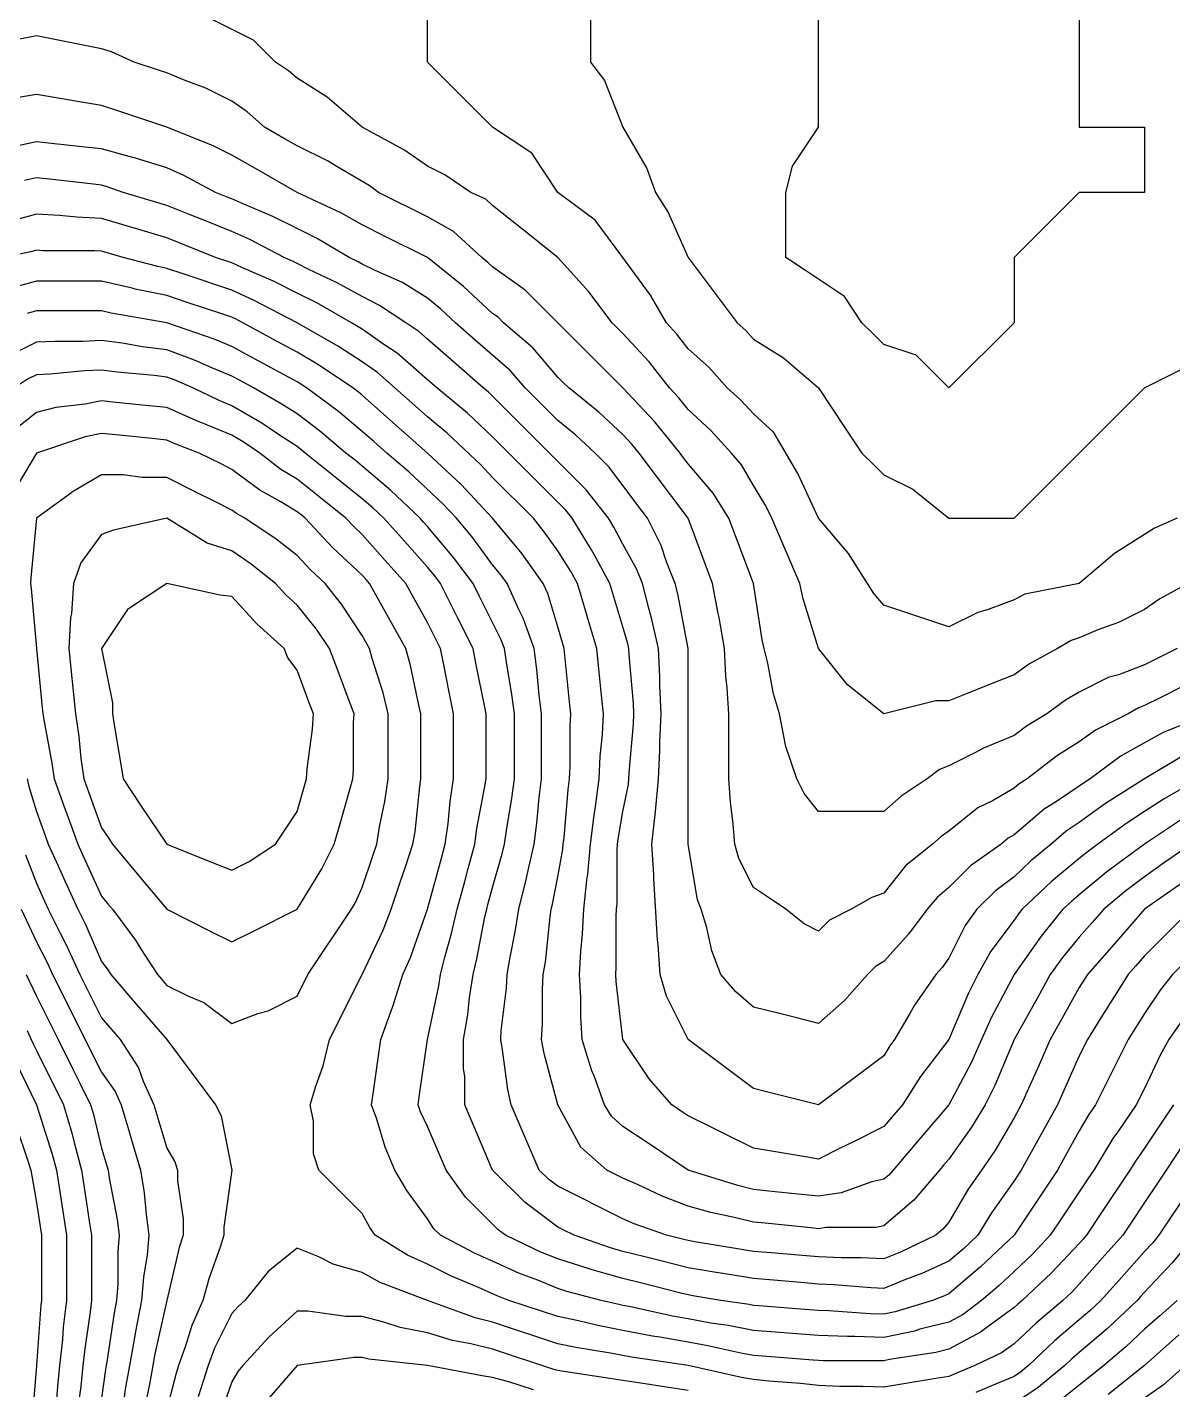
# Model space of a CAD drawing. Header units: inches. Extents: x 794995 to 811195, y 2485918 to 2508058.
# Drawn here: x 798081 to 798608, y 2491547 to 2492174 of the extents above; entities that cross this region are included whole.
import ezdxf

# ---------------------------------------------------------------- set-up
doc = ezdxf.new("R2010")
doc.units = ezdxf.units.IN
doc.header["$MEASUREMENT"] = 0
doc.layers.add('contour', color=7, linetype='Continuous')

msp = doc.modelspace()

# ---------------------------------------------------------------- linework, layer by layer
at = {"layer": 'contour'}
for points in [[(798610.16, 2491948.36), (798599.77, 2491943.75), (798595.16, 2491940.86), (798581.31, 2491932.21), (798565.16, 2491918.36), (798540.16, 2491913.36), (798535.16, 2491910.86), (798523.16, 2491906.36), (798518.49, 2491905.03), (798505.16, 2491898.36), (798475.16, 2491908.36), (798470.54, 2491913.75), (798467.66, 2491918.36), (798459.01, 2491932.21), (798445.16, 2491948.36), (798435.69, 2491968.89), (798424.63, 2491987.84), (798415.16, 2491996.36), (798409.44, 2492002.65), (798403.16, 2492008.36), (798394.63, 2492017.84), (798385.16, 2492026.36), (798379.94, 2492033.14), (798375.16, 2492038.36), (798367.79, 2492050.99), (798355.16, 2492068.36), (798342.3, 2492085.5), (798325.16, 2492098.36), (798313.16, 2492116.36), (798295.16, 2492128.36), (798265.16, 2492158.36), (798265.16, 2492188.36)], [(798340.16, 2492188.36), (798340.16, 2492158.36), (798346.59, 2492149.79), (798355.16, 2492128.36), (798366.07, 2492109.27), (798370.16, 2492098.36), (798375.93, 2492089.13), (798385.16, 2492068.36), (798407.66, 2492038.36), (798411.63, 2492034.83), (798415.16, 2492030.86), (798429.01, 2492022.21), (798445.16, 2492008.36), (798457.16, 2491990.36), (798465.16, 2491978.36), (798470.16, 2491973.36), (798475.16, 2491968.36), (798488.49, 2491961.7), (798505.16, 2491948.36), (798535.16, 2491948.36), (798565.16, 2491978.36), (798595.16, 2492008.36), (798615.16, 2492018.36)], [(798565.16, 2492188.36), (798565.16, 2492158.36), (798565.16, 2492128.36), (798595.16, 2492128.36), (798595.16, 2492098.36), (798565.16, 2492098.36), (798535.16, 2492068.36), (798535.16, 2492038.36), (798505.16, 2492008.36), (798490.16, 2492023.36), (798475.16, 2492028.36), (798470.16, 2492033.36), (798465.16, 2492038.36), (798457.16, 2492050.36), (798445.16, 2492058.36), (798439.16, 2492062.36), (798430.16, 2492068.36), (798430.16, 2492098.36), (798433.16, 2492110.36), (798445.16, 2492128.36), (798445.16, 2492188.36)], [(798615.16, 2491918.36), (798602.22, 2491911.3), (798595.16, 2491906.36), (798583.16, 2491900.36), (798573.73, 2491896.93), (798565.16, 2491893.36), (798561.41, 2491892.11), (798555.16, 2491888.36), (798542.22, 2491881.3), (798535.16, 2491876.36), (798522.3, 2491871.22), (798515.16, 2491868.36), (798505.16, 2491864.36), (798499.16, 2491864.36), (798475.16, 2491858.36), (798458.49, 2491871.7), (798445.16, 2491888.36), (798438.1, 2491911.3), (798436.59, 2491918.36), (798423.73, 2491948.36), (798420.87, 2491954.08), (798415.16, 2491963.36), (798409.7, 2491972.91), (798405.16, 2491978.36), (798395.59, 2491988.8), (798385.16, 2491998.36), (798380.71, 2492003.92), (798376.59, 2492008.36), (798367.16, 2492020.36), (798355.16, 2492033.36), (798352.66, 2492035.86), (798350.16, 2492038.36), (798339.44, 2492052.65), (798325.16, 2492068.36), (798308.49, 2492081.7), (798295.16, 2492092.36), (798292, 2492095.2), (798285.16, 2492098.36), (798273.16, 2492106.36), (798265.16, 2492110.36), (798254.57, 2492117.77), (798235.16, 2492128.36), (798219.01, 2492142.21), (798205.16, 2492150.86), (798201.16, 2492154.36), (798195.16, 2492158.36), (798185.16, 2492168.36), (798165.16, 2492178.36)], [(798610.16, 2491888.36), (798600.16, 2491883.36), (798595.16, 2491880.86), (798583.16, 2491876.36), (798578.49, 2491875.03), (798565.16, 2491868.36), (798558.84, 2491864.68), (798550.16, 2491858.36), (798540.87, 2491852.65), (798535.16, 2491848.36), (798521.04, 2491842.48), (798517.16, 2491840.36), (798505.16, 2491834.36), (798500.87, 2491832.65), (798495.16, 2491828.36), (798483.16, 2491820.36), (798475.16, 2491813.36), (798445.16, 2491813.36), (798438.49, 2491821.69), (798435.16, 2491828.36), (798430.16, 2491843.36), (798427.16, 2491858.36), (798424.39, 2491867.59), (798421.83, 2491881.69), (798420.16, 2491888.36), (798419.16, 2491892.36), (798415.16, 2491918.36), (798403.91, 2491948.36), (798396.7, 2491959.9), (798385.16, 2491973.36), (798383.02, 2491976.22), (798381.41, 2491978.36), (798369.64, 2491992.84), (798355.16, 2492008.36), (798310.16, 2492053.36), (798295.16, 2492064.07), (798292.94, 2492066.14), (798290.16, 2492068.36), (798277.16, 2492080.36), (798265.16, 2492087.11), (798242.66, 2492098.36), (798238.32, 2492101.52), (798223.16, 2492110.36), (798219.44, 2492112.65), (798205.16, 2492119.79), (798199.7, 2492122.91), (798190.16, 2492128.36), (798182.22, 2492135.42), (798175.16, 2492140.36), (798163.16, 2492146.36), (798153.73, 2492149.79), (798145.16, 2492153.36), (798141.41, 2492154.61), (798130.16, 2492158.36), (798119.77, 2492162.98), (798115.16, 2492164.36), (798095.16, 2492168.36), (798085.16, 2492170.36), (798075.16, 2492168.36)], [(798612.66, 2491870.86), (798602.66, 2491865.86), (798595.16, 2491862.11), (798592.43, 2491861.09), (798587.66, 2491858.36), (798572.66, 2491850.86), (798565.16, 2491845.5), (798554.72, 2491838.8), (798541.16, 2491828.36), (798537.47, 2491826.05), (798535.16, 2491824.07), (798525.16, 2491818.36), (798518.49, 2491815.03), (798505.16, 2491804.36), (798501.63, 2491801.89), (798497.66, 2491798.36), (798485.16, 2491788.36), (798475.16, 2491775.86), (798469.7, 2491773.82), (798460.16, 2491768.36), (798450.16, 2491763.36), (798445.16, 2491758.36), (798438.49, 2491761.69), (798430.16, 2491768.36), (798421.16, 2491774.36), (798415.16, 2491778.36), (798408.49, 2491791.69), (798406.59, 2491798.36), (798405.93, 2491807.59), (798404.57, 2491817.77), (798403.91, 2491828.36), (798403.91, 2491858.36), (798403.16, 2491870.36), (798402.53, 2491875.73), (798401.83, 2491888.36), (798399.44, 2491902.65), (798399.01, 2491904.51), (798396.41, 2491918.36), (798385.16, 2491948.36), (798362.66, 2491978.36), (798359.3, 2491982.5), (798355.16, 2491986.93), (798344.05, 2491997.25), (798330.16, 2492008.36), (798327.66, 2492010.86), (798325.16, 2492013.36), (798313.62, 2492026.82), (798300.16, 2492038.36), (798297.66, 2492040.86), (798295.16, 2492042.65), (798281.83, 2492055.03), (798265.16, 2492068.36), (798245.16, 2492078.36), (798235.16, 2492083.36), (798225.56, 2492088.76), (798205.16, 2492098.36), (798186.07, 2492109.27), (798175.16, 2492115.5), (798166.59, 2492119.79), (798145.16, 2492128.36), (798122.66, 2492135.86), (798115.16, 2492138.36), (798103.16, 2492140.36), (798098.02, 2492141.22), (798085.16, 2492143.36), (798072.3, 2492141.22)], [(798625.16, 2491858.36), (798603.73, 2491849.79), (798595.16, 2491845.03), (798584.44, 2491839.07), (798570.16, 2491828.36), (798567.09, 2491826.43), (798565.16, 2491825.03), (798555.16, 2491818.36), (798549.01, 2491814.51), (798535.16, 2491802.65), (798532.43, 2491801.09), (798529.16, 2491798.36), (798515.16, 2491788.36), (798505.16, 2491778.36), (798499.7, 2491773.82), (798495.16, 2491768.36), (798486.59, 2491756.93), (798475.16, 2491744.36), (798471.41, 2491742.11), (798467.66, 2491738.36), (798457.16, 2491726.36), (798445.16, 2491715.86), (798435.16, 2491718.36), (798427.16, 2491720.36), (798415.16, 2491723.36), (798407.16, 2491730.36), (798400.16, 2491738.36), (798396.07, 2491749.27), (798393.73, 2491759.79), (798391.16, 2491768.36), (798389.44, 2491772.65), (798385.16, 2491798.36), (798385.16, 2491888.36), (798380.36, 2491913.56), (798379.16, 2491918.36), (798375.16, 2491928.36), (798372.66, 2491935.86), (798366.41, 2491948.36), (798361.59, 2491954.79), (798348.73, 2491971.93), (798342.3, 2491978.36), (798333.43, 2491986.64), (798325.16, 2491993.36), (798310.16, 2492008.36), (798303.16, 2492016.36), (798287.16, 2492030.36), (798278.02, 2492038.36), (798271.37, 2492044.57), (798265.16, 2492049.61), (798253.62, 2492056.82), (798241.16, 2492062.36), (798235.16, 2492065.36), (798233.22, 2492066.43), (798229.16, 2492068.36), (798214.05, 2492077.25), (798205.16, 2492081.7), (798194.05, 2492087.25), (798180.61, 2492092.91), (798175.16, 2492095.36), (798173.02, 2492096.22), (798167.66, 2492098.36), (798152.98, 2492106.19), (798145.16, 2492109.61), (798130.87, 2492114.08), (798129.01, 2492114.51), (798115.16, 2492118.36), (798106.16, 2492119.36), (798085.16, 2492121.69), (798076.59, 2492119.79)], [(798613.91, 2491839.61), (798595.16, 2491828.36), (798576.77, 2491816.75), (798565.16, 2491808.36), (798559.16, 2491804.36), (798552.3, 2491798.36), (798542.9, 2491790.62), (798535.16, 2491783.36), (798526.59, 2491776.93), (798518.02, 2491768.36), (798512.66, 2491760.86), (798505.16, 2491745.86), (798502, 2491741.52), (798499.16, 2491738.36), (798489.28, 2491724.24), (798487.16, 2491720.36), (798480.16, 2491708.36), (798478.02, 2491705.5), (798475.16, 2491700.86), (798462.3, 2491691.22), (798445.16, 2491678.36), (798421.16, 2491684.36), (798415.16, 2491685.86), (798402.3, 2491695.5), (798385.16, 2491708.36), (798375.16, 2491728.36), (798372.3, 2491738.36), (798371.31, 2491752.21), (798371.04, 2491754.24), (798369.28, 2491782.48), (798369.28, 2491784.24), (798368.49, 2491798.36), (798370.16, 2491813.36), (798371.52, 2491828.36), (798372.12, 2491841.4), (798372.12, 2491845.32), (798372.66, 2491858.36), (798372.12, 2491871.4), (798372.12, 2491875.32), (798371.52, 2491888.36), (798368.49, 2491901.7), (798367.16, 2491906.36), (798364.16, 2491918.36), (798361.59, 2491924.79), (798355.16, 2491936.36), (798351.02, 2491944.22), (798348.49, 2491948.36), (798338.28, 2491961.49), (798295.16, 2492004.61), (798293.22, 2492006.43), (798290.87, 2492008.36), (798277.16, 2492020.36), (798265.16, 2492030.86), (798261.16, 2492034.36), (798255.16, 2492038.36), (798243.16, 2492046.36), (798235.16, 2492050.36), (798223.55, 2492056.75), (798210.61, 2492062.91), (798205.16, 2492065.63), (798203.34, 2492066.54), (798199.16, 2492068.36), (798183.43, 2492076.64), (798175.16, 2492080.36), (798162.3, 2492085.5), (798155.16, 2492088.36), (798145.16, 2492092.36), (798140.54, 2492093.75), (798125.16, 2492098.36), (798117.77, 2492100.97), (798115.16, 2492101.69), (798111.41, 2492102.11), (798091.16, 2492104.36), (798085.16, 2492105.03), (798079.7, 2492103.82)], [(798620.16, 2491828.36), (798604.25, 2491819.27), (798595.16, 2491813.36), (798586.07, 2491807.45), (798573.73, 2491798.36), (798568.8, 2491794.72), (798565.16, 2491791.69), (798552.43, 2491781.09), (798538.91, 2491768.36), (798537.23, 2491766.29), (798535.16, 2491763.36), (798524.44, 2491749.07), (798518.49, 2491738.36), (798514.05, 2491729.47), (798505.16, 2491708.36), (798492.12, 2491691.4), (798483.73, 2491678.36), (798479.77, 2491673.75), (798475.16, 2491668.36), (798461.83, 2491661.7), (798455.16, 2491658.36), (798445.16, 2491653.36), (798439.16, 2491654.36), (798415.16, 2491658.36), (798401.83, 2491665.03), (798395.16, 2491668.36), (798385.16, 2491673.36), (798382.16, 2491675.36), (798377.66, 2491678.36), (798367.16, 2491690.36), (798355.16, 2491708.36), (798352, 2491735.2), (798351.83, 2491738.36), (798352, 2491741.52), (798352, 2491765.2), (798352.16, 2491768.36), (798352.43, 2491771.09), (798352.43, 2491795.63), (798352.66, 2491798.36), (798352.94, 2491800.58), (798355.16, 2491813.36), (798357.66, 2491825.86), (798357.89, 2491828.36), (798358.02, 2491831.22), (798359.96, 2491853.56), (798360.16, 2491858.36), (798359.96, 2491863.16), (798358.02, 2491885.5), (798357.89, 2491888.36), (798357.38, 2491890.58), (798355.16, 2491898.36), (798350.54, 2491913.75), (798349.16, 2491918.36), (798341.83, 2491931.7), (798340.68, 2491933.88), (798331.83, 2491948.36), (798328.91, 2491952.11), (798295.16, 2491985.86), (798283.55, 2491996.75), (798269.44, 2492008.36), (798265.16, 2492012.11), (798251.16, 2492024.36), (798245.16, 2492028.36), (798235.16, 2492035.36), (798233.34, 2492036.54), (798230.16, 2492038.36), (798214.25, 2492047.45), (798205.16, 2492052), (798194.25, 2492057.45), (798179.77, 2492063.75), (798175.16, 2492065.86), (798173.28, 2492066.49), (798167.66, 2492068.36), (798151.59, 2492074.79), (798145.16, 2492077.36), (798132.3, 2492081.22), (798115.16, 2492086.36), (798103.73, 2492086.93), (798095.75, 2492087.77), (798085.16, 2492088.36), (798071.31, 2492084.51)], [(798613.16, 2491810.36), (798595.16, 2491798.36), (798577.89, 2491785.63), (798565.16, 2491775.03), (798561.52, 2491772), (798557.66, 2491768.36), (798547.57, 2491755.95), (798535.16, 2491738.36), (798524.81, 2491718.71), (798520.16, 2491708.36), (798515.5, 2491698.02), (798505.16, 2491678.36), (798491.31, 2491662.21), (798479.44, 2491648.36), (798477.47, 2491646.05), (798475.16, 2491644.07), (798469.7, 2491642.91), (798455.59, 2491637.93), (798445.16, 2491636.36), (798434.25, 2491637.45), (798425.16, 2491638.36), (798415.16, 2491639.36), (798407.96, 2491641.16), (798385.16, 2491648.36), (798367.16, 2491660.36), (798355.16, 2491668.36), (798349.94, 2491673.14), (798346.59, 2491678.36), (798341.83, 2491691.7), (798340.87, 2491694.08), (798336.41, 2491708.36), (798335.75, 2491718.95), (798335.75, 2491727.77), (798335.16, 2491738.36), (798335.75, 2491748.95), (798336.59, 2491756.93), (798337.16, 2491768.36), (798338.49, 2491781.7), (798339.01, 2491784.51), (798340.16, 2491798.36), (798341.83, 2491811.7), (798342.53, 2491815.73), (798344.25, 2491828.36), (798344.72, 2491838.8), (798345.69, 2491848.89), (798346.16, 2491858.36), (798345.16, 2491868.36), (798344.25, 2491877.45), (798343.16, 2491888.36), (798339.01, 2491902.21), (798338.02, 2491905.5), (798334.16, 2491918.36), (798330.97, 2491924.17), (798325.16, 2491933.36), (798318.95, 2491942.15), (798313.91, 2491948.36), (798295.16, 2491967.11), (798289.7, 2491972.91), (798274.25, 2491987.45), (798265.16, 2491995.03), (798258.1, 2492001.3), (798242.22, 2492015.42), (798235.16, 2492020.36), (798224.25, 2492027.45), (798205.16, 2492038.36), (798185.44, 2492048.65), (798175.16, 2492053.36), (798152.66, 2492060.86), (798145.16, 2492063.36), (798141.02, 2492064.22), (798125.16, 2492068.36), (798115.16, 2492071.36), (798112, 2492071.52), (798088.32, 2492071.52), (798085.16, 2492071.69), (798082.55, 2492070.97), (798070.16, 2492068.36)], [(798616.59, 2491798.36), (798603.98, 2491789.54), (798595.16, 2491783.36), (798586.59, 2491776.93), (798576.41, 2491768.36), (798571.16, 2491762.36), (798565.16, 2491755.5), (798557.42, 2491746.1), (798551.83, 2491738.36), (798545.87, 2491727.65), (798535.16, 2491708.36), (798526.27, 2491687.25), (798521.83, 2491678.36), (798515.5, 2491668.02), (798505.16, 2491653.36), (798502.85, 2491650.67), (798500.87, 2491648.36), (798489.01, 2491634.51), (798475.16, 2491622.65), (798471.63, 2491621.89), (798448.69, 2491621.89), (798445.16, 2491621.36), (798441.83, 2491621.69), (798420.61, 2491623.82), (798415.16, 2491624.36), (798407.16, 2491626.36), (798395.59, 2491628.8), (798385.16, 2491631.7), (798373.16, 2491636.36), (798361.83, 2491641.69), (798355.16, 2491644.61), (798352.66, 2491645.86), (798347.66, 2491648.36), (798335.75, 2491658.95), (798325.16, 2491678.36), (798318.84, 2491702.05), (798317.66, 2491708.36), (798318.1, 2491715.42), (798318.1, 2491731.3), (798318.49, 2491738.36), (798319.44, 2491744.08), (798321.63, 2491764.83), (798322.16, 2491768.36), (798322.76, 2491770.76), (798325.16, 2491783.36), (798327.47, 2491796.05), (798327.66, 2491798.36), (798328.02, 2491801.22), (798329.96, 2491823.56), (798330.61, 2491828.36), (798330.87, 2491834.08), (798330.87, 2491852.65), (798331.16, 2491858.36), (798330.61, 2491863.82), (798328.16, 2491888.36), (798325.16, 2491898.36), (798320.54, 2491913.75), (798318.49, 2491918.36), (798308.71, 2491931.91), (798295.16, 2491948.36), (798280.61, 2491963.82), (798265.16, 2491978.36), (798249.28, 2491992.48), (798235.16, 2492005.03), (798233.34, 2492006.54), (798230.87, 2492008.36), (798215.44, 2492018.65), (798205.16, 2492024.73), (798196.34, 2492029.54), (798180.16, 2492038.36), (798176.87, 2492040.08), (798175.16, 2492040.86), (798171.41, 2492042.11), (798154.53, 2492047.74), (798145.16, 2492050.86), (798130.68, 2492053.88), (798129.28, 2492054.24), (798115.16, 2492057.45), (798085.16, 2492057.45), (798070.16, 2492053.36)], [(798612.81, 2491780.71), (798595.16, 2491768.36), (798581.16, 2491752.36), (798568.91, 2491738.36), (798565.16, 2491732.36), (798556.59, 2491716.93), (798551.83, 2491708.36), (798546.7, 2491696.82), (798538.49, 2491678.36), (798535.16, 2491672.36), (798526.27, 2491657.25), (798520.16, 2491648.36), (798514.05, 2491639.47), (798505.16, 2491624.36), (798502.43, 2491621.09), (798499.16, 2491618.36), (798482.9, 2491610.62), (798475.16, 2491607.45), (798464.72, 2491607.93), (798455.59, 2491607.93), (798445.16, 2491608.36), (798435.93, 2491609.13), (798423.34, 2491610.18), (798415.16, 2491610.86), (798408.73, 2491611.93), (798388.16, 2491615.36), (798385.16, 2491615.86), (798383.16, 2491616.36), (798375.16, 2491618.36), (798360.38, 2491623.58), (798355.16, 2491625.86), (798325.16, 2491640.86), (798320.87, 2491644.07), (798316.59, 2491648.36), (798303.73, 2491678.36), (798302.22, 2491685.42), (798299.77, 2491703.75), (798298.91, 2491708.36), (798299.16, 2491712.36), (798301.48, 2491732.05), (798301.83, 2491738.36), (798303.16, 2491746.36), (798305.59, 2491757.93), (798307.16, 2491768.36), (798310.76, 2491782.76), (798311.04, 2491784.24), (798314.25, 2491798.36), (798315.56, 2491807.96), (798316.59, 2491819.79), (798317.66, 2491828.36), (798317.66, 2491858.36), (798316.59, 2491866.93), (798315.56, 2491878.76), (798314.25, 2491888.36), (798309.16, 2491902.36), (798307.16, 2491906.36), (798301.83, 2491918.36), (798299.03, 2491922.23), (798295.16, 2491926.93), (798286.07, 2491939.27), (798278.49, 2491948.36), (798272.02, 2491955.22), (798256.59, 2491969.79), (798246.41, 2491978.36), (798240.45, 2491983.65), (798235.16, 2491988.36), (798224.25, 2491997.45), (798209.44, 2492008.36), (798206.87, 2492010.08), (798205.16, 2492011.09), (798199.16, 2492014.36), (798187.51, 2492020.71), (798175.16, 2492027.45), (798167.42, 2492030.62), (798145.16, 2492038.36), (798119.6, 2492042.81), (798115.16, 2492043.82), (798085.16, 2492043.82), (798080.87, 2492042.65)], [(798616.59, 2491768.36), (798605.87, 2491757.65), (798595.16, 2491746.93), (798591.16, 2491742.36), (798587.66, 2491738.36), (798575.16, 2491718.36), (798568.91, 2491708.36), (798565.16, 2491700.86), (798555.16, 2491678.36), (798538.49, 2491648.36), (798535.16, 2491643.36), (798524.81, 2491628.71), (798518.49, 2491618.36), (798511.65, 2491611.88), (798505.16, 2491606.36), (798492.75, 2491600.78), (798484.39, 2491597.59), (798475.16, 2491593.82), (798469.44, 2491594.08), (798452.36, 2491595.56), (798445.16, 2491595.86), (798436.98, 2491596.54), (798424.39, 2491597.59), (798415.16, 2491598.36), (798403.16, 2491600.36), (798398.02, 2491601.22), (798385.16, 2491603.36), (798373.16, 2491606.36), (798365.16, 2491608.36), (798355.16, 2491610.86), (798349.35, 2491612.56), (798332.66, 2491618.36), (798327.66, 2491620.86), (798325.16, 2491622.11), (798310.16, 2491633.36), (798295.16, 2491648.36), (798286.16, 2491669.36), (798282.3, 2491678.36), (798282.3, 2491691.22), (798281.83, 2491695.03), (798281.83, 2491708.36), (798283.73, 2491719.79), (798284.57, 2491727.77), (798286.16, 2491738.36), (798287.96, 2491745.56), (798291.63, 2491764.83), (798292.43, 2491768.36), (798293.02, 2491770.5), (798295.16, 2491778.36), (798299.6, 2491793.92), (798300.61, 2491798.36), (798301.48, 2491804.68), (798304.05, 2491819.47), (798305.16, 2491828.36), (798305.16, 2491858.36), (798304.05, 2491867.25), (798301.48, 2491882.05), (798300.61, 2491888.36), (798299.16, 2491892.36), (798295.16, 2491900.36), (798289.16, 2491912.36), (798286.16, 2491918.36), (798277.16, 2491930.36), (798265.16, 2491944.61), (798263.39, 2491946.6), (798261.83, 2491948.36), (798248.13, 2491961.33), (798235.16, 2491972.36), (798231.83, 2491975.03), (798227.66, 2491978.36), (798215.44, 2491988.65), (798205.16, 2491996.36), (798197.89, 2492001.09), (798185.16, 2492008.36), (798178.69, 2492011.89), (798175.16, 2492013.82), (798165.93, 2492017.59), (798157.89, 2492021.09), (798145.16, 2492025.86), (798134.05, 2492027.25), (798124.63, 2492028.89), (798115.16, 2492030.18), (798106.59, 2492029.79), (798093.73, 2492029.79), (798085.16, 2492029.36), (798071.16, 2492022.36)], [(798616.59, 2491746.93), (798608.02, 2491738.36), (798602.36, 2491731.16), (798595.16, 2491720.36), (798587.66, 2491708.36), (798572.66, 2491678.36), (798569.6, 2491673.92), (798565.16, 2491666.36), (798558.73, 2491654.79), (798555.16, 2491648.36), (798547.16, 2491636.36), (798535.16, 2491618.36), (798519.75, 2491603.77), (798505.16, 2491591.36), (798503.09, 2491590.43), (798497.66, 2491588.36), (798480.45, 2491583.07), (798475.16, 2491581.93), (798468.95, 2491582.15), (798449.96, 2491583.56), (798445.16, 2491583.75), (798440.87, 2491584.07), (798417.66, 2491585.86), (798415.16, 2491586.05), (798413.22, 2491586.43), (798400.16, 2491588.36), (798387.3, 2491590.5), (798385.16, 2491590.86), (798381.83, 2491591.69), (798363.16, 2491596.36), (798355.16, 2491598.36), (798341.04, 2491602.48), (798339.64, 2491602.84), (798325.16, 2491607.45), (798317.42, 2491610.62), (798301.16, 2491618.36), (798297.66, 2491620.86), (798295.16, 2491623.36), (798282.66, 2491635.86), (798273.73, 2491648.36), (798271.16, 2491654.36), (798265.16, 2491668.36), (798262, 2491675.2), (798260.87, 2491678.36), (798261.41, 2491682.11), (798265.16, 2491708.36), (798270.38, 2491733.14), (798271.16, 2491738.36), (798273.16, 2491746.36), (798276.27, 2491757.25), (798278.8, 2491768.36), (798282.3, 2491781.22), (798283.91, 2491787.11), (798286.98, 2491798.36), (798287.96, 2491805.56), (798291.63, 2491824.83), (798292.16, 2491828.36), (798292.16, 2491858.36), (798291.41, 2491862.11), (798287.66, 2491880.86), (798286.16, 2491888.36), (798279.16, 2491902.36), (798277.16, 2491906.36), (798271.16, 2491918.36), (798268.59, 2491921.79), (798265.16, 2491925.86), (798254.57, 2491937.77), (798245.16, 2491948.36), (798240.02, 2491953.23), (798235.16, 2491957.36), (798223.49, 2491966.69), (798208.91, 2491978.36), (798206.87, 2491980.08), (798205.16, 2491981.36), (798196.59, 2491986.93), (798188.87, 2491992.08), (798175.16, 2492000.18), (798169.35, 2492002.56), (798157.16, 2492008.36), (798148.8, 2492012), (798145.16, 2492013.36), (798139.44, 2492014.08), (798122.36, 2492015.56), (798115.16, 2492016.54), (798107.33, 2492016.19), (798091.48, 2492014.68), (798085.16, 2492014.36), (798081.16, 2492012.36), (798075.16, 2492008.36)], [(798614.05, 2491719.47), (798606.41, 2491708.36), (798602.36, 2491701.16), (798595.16, 2491685.86), (798591.41, 2491678.36), (798583.16, 2491666.36), (798580.68, 2491662.84), (798571.83, 2491648.36), (798569.16, 2491644.36), (798565.16, 2491638.36), (798557.16, 2491626.36), (798551.83, 2491618.36), (798543.73, 2491609.79), (798535.16, 2491601.7), (798528.3, 2491595.22), (798520.16, 2491588.36), (798511.65, 2491581.88), (798505.16, 2491578.36), (798491.83, 2491575.03), (798489.28, 2491574.24), (798475.16, 2491571.22), (798461.83, 2491571.7), (798458.49, 2491571.7), (798445.16, 2491572.21), (798415.16, 2491574.51), (798403.55, 2491576.75), (798395.59, 2491577.93), (798385.16, 2491579.79), (798377.89, 2491581.09), (798358.02, 2491585.5), (798355.16, 2491586.05), (798353.22, 2491586.43), (798345.16, 2491588.36), (798329.3, 2491592.5), (798325.16, 2491593.82), (798315.93, 2491597.59), (798307.57, 2491600.78), (798295.16, 2491606.36), (798286.88, 2491610.08), (798271.16, 2491618.36), (798268.16, 2491621.36), (798265.16, 2491625.86), (798255.69, 2491638.89), (798250.16, 2491648.36), (798245.75, 2491658.95), (798241.83, 2491671.69), (798239.44, 2491678.36), (798240.16, 2491683.36), (798242.66, 2491700.86), (798243.73, 2491708.36), (798248.49, 2491721.7), (798249.44, 2491724.08), (798253.91, 2491738.36), (798257.33, 2491746.19), (798265.16, 2491768.36), (798271.59, 2491791.93), (798273.34, 2491798.36), (798274.63, 2491807.84), (798275.59, 2491817.93), (798277.16, 2491828.36), (798277.16, 2491858.36), (798275.16, 2491868.36), (798272.66, 2491880.86), (798271.16, 2491888.36), (798265.16, 2491900.36), (798258.73, 2491911.93), (798255.16, 2491918.36), (798245.75, 2491928.95), (798235.16, 2491940.86), (798231.29, 2491944.49), (798227.66, 2491948.36), (798215.16, 2491958.36), (798205.16, 2491966.36), (798197.66, 2491970.86), (798188.02, 2491978.36), (798180.3, 2491983.5), (798175.16, 2491986.54), (798161.31, 2491992.21), (798159.64, 2491992.84), (798145.16, 2491999.36), (798136.98, 2492000.18), (798121.83, 2492001.69), (798115.16, 2492002.36), (798107.66, 2492000.86), (798094.16, 2491999.36), (798085.16, 2491997.11), (798074.81, 2491988.71)], [(798608.49, 2491678.36), (798603.16, 2491670.36), (798595.16, 2491658.36), (798591.02, 2491652.5), (798588.49, 2491648.36), (798575.16, 2491628.36), (798568.49, 2491618.36), (798566.92, 2491616.6), (798565.16, 2491614.61), (798552.43, 2491601.09), (798538.91, 2491588.36), (798536.87, 2491586.65), (798535.16, 2491585.03), (798523.16, 2491576.36), (798519.75, 2491573.77), (798505.16, 2491565.86), (798499.16, 2491564.36), (798477.89, 2491561.09), (798475.16, 2491560.5), (798472.94, 2491560.58), (798447.38, 2491560.58), (798445.16, 2491560.67), (798442.66, 2491560.86), (798419.44, 2491562.65), (798415.16, 2491562.98), (798409.44, 2491564.08), (798394.25, 2491567.45), (798385.16, 2491569.07), (798372.12, 2491571.4), (798368.71, 2491571.91), (798355.16, 2491574.51), (798343.55, 2491576.75), (798334.63, 2491578.89), (798325.16, 2491580.86), (798302.66, 2491588.36), (798297.23, 2491590.43), (798295.16, 2491591.36), (798289.7, 2491593.82), (798276.27, 2491599.47), (798265.16, 2491605.03), (798255.93, 2491609.13), (798241.16, 2491618.36), (798238.69, 2491621.89), (798235.16, 2491628.36), (798225.16, 2491638.36), (798215.16, 2491648.36), (798212.66, 2491655.86), (798212.66, 2491670.86), (798211.16, 2491678.36), (798213.73, 2491686.93), (798217.16, 2491696.36), (798220.16, 2491708.36), (798235.16, 2491738.36), (798244.76, 2491758.76), (798248.49, 2491768.36), (798252.66, 2491780.86), (798255.16, 2491788.36), (798258.49, 2491798.36), (798259.44, 2491804.08), (798261.63, 2491824.83), (798262.16, 2491828.36), (798262.16, 2491858.36), (798261.16, 2491862.36), (798257.33, 2491880.54), (798255.16, 2491888.36), (798238.49, 2491918.36), (798236.92, 2491920.13), (798235.16, 2491922.11), (798221.61, 2491934.81), (798208.91, 2491948.36), (798206.83, 2491950.03), (798205.16, 2491951.36), (798197.66, 2491955.86), (798188.02, 2491961.22), (798175.16, 2491970.86), (798170.16, 2491973.36), (798160.16, 2491978.36), (798149.3, 2491982.5), (798145.16, 2491984.36), (798138.49, 2491985.03), (798123.34, 2491986.54), (798115.16, 2491987.36), (798107.66, 2491985.86), (798085.16, 2491978.36), (798074.05, 2491959.47)], [(798080.87, 2491828.36), (798081.73, 2491824.93), (798085.16, 2491813.36), (798089.16, 2491802.36), (798090.61, 2491798.36), (798095.16, 2491788.36), (798098.28, 2491781.49), (798104.25, 2491768.36), (798107.89, 2491761.09), (798115.16, 2491744.36), (798117.77, 2491740.97), (798119.44, 2491738.36), (798131.31, 2491724.51), (798145.16, 2491708.36), (798167.66, 2491678.36), (798170.16, 2491673.36), (798175.16, 2491648.36), (798171.41, 2491622.11), (798171.41, 2491618.36), (798169.7, 2491612.91), (798164.72, 2491598.8), (798161.83, 2491588.36), (798156.7, 2491576.82), (798153.73, 2491566.93), (798150.61, 2491558.36), (798149.3, 2491554.22), (798145.16, 2491538.36)], [(798080.16, 2491793.36), (798085.16, 2491780.36), (798088.91, 2491772.11), (798090.61, 2491768.36), (798096.07, 2491757.45), (798098.87, 2491752.08), (798105.16, 2491738.36), (798115.16, 2491718.36), (798119.77, 2491712.98), (798123.73, 2491708.36), (798132.12, 2491695.32), (798134.25, 2491689.27), (798139.16, 2491678.36), (798140.54, 2491673.75), (798145.16, 2491658.36), (798148.91, 2491652.11), (798150.16, 2491648.36), (798150.16, 2491643.36), (798152.66, 2491625.86), (798152.66, 2491618.36), (798150.87, 2491612.65), (798145.16, 2491588.36), (798139.7, 2491563.82), (798138.73, 2491558.36), (798137.33, 2491550.54), (798134.87, 2491538.65)], [(798078.24, 2491768.36), (798085.16, 2491753.36), (798090.3, 2491743.5), (798092.66, 2491738.36), (798115.16, 2491693.36), (798121.37, 2491684.57), (798124.16, 2491678.36), (798128.02, 2491665.5), (798129.01, 2491662.21), (798133.16, 2491648.36), (798134.72, 2491637.93), (798135.69, 2491627.84), (798136.98, 2491618.36), (798136.16, 2491609.36), (798134.44, 2491599.07), (798133.62, 2491588.36), (798130.87, 2491574.08), (798130.61, 2491572.91), (798128.02, 2491558.36), (798126.07, 2491547.45), (798124.76, 2491537.96)], [(798080.54, 2491738.36), (798082, 2491735.2), (798085.16, 2491728.36), (798095.16, 2491708.36), (798101.83, 2491695.03), (798105.16, 2491688.36), (798110.16, 2491678.36), (798111.29, 2491674.49), (798115.16, 2491658.36), (798118.16, 2491648.36), (798118.69, 2491644.83), (798122.36, 2491625.56), (798123.34, 2491618.36), (798122.66, 2491610.86), (798122.66, 2491595.86), (798122.08, 2491588.36), (798120.97, 2491582.56), (798117.77, 2491560.97), (798117.3, 2491558.36), (798116.98, 2491556.54), (798115.16, 2491543.36)], [(798080.87, 2491712.65), (798082.85, 2491708.36), (798083.54, 2491706.74), (798085.16, 2491703.36), (798097.66, 2491678.36), (798101.61, 2491664.81), (798102.53, 2491660.99), (798105.93, 2491648.36), (798107.16, 2491640.36), (798109.7, 2491623.82), (798110.54, 2491618.36), (798110.54, 2491588.36), (798109.94, 2491583.14), (798107.42, 2491566.1), (798106.59, 2491558.36), (798105.56, 2491548.76), (798104.25, 2491539.27)], [(798075.43, 2491698.63), (798085.16, 2491678.36), (798092.43, 2491655.63), (798094.39, 2491648.36), (798096.07, 2491637.45), (798097.16, 2491630.36), (798099.01, 2491618.36), (798099.01, 2491588.36), (798097.57, 2491575.95), (798097.16, 2491570.36), (798095.87, 2491558.36), (798094.84, 2491548.68), (798094.05, 2491537.25)], [(798075.78, 2491668.99), (798081.41, 2491652.11), (798082.66, 2491648.36), (798085.16, 2491633.36), (798087.47, 2491618.36), (798087.47, 2491588.36), (798087.23, 2491586.29), (798085.16, 2491558.36), (798082.85, 2491528.36), (798082.76, 2491525.96), (798081.02, 2491502.5), (798080.87, 2491498.36)], [(798613.16, 2491660.36), (798605.16, 2491648.36), (798601.16, 2491642.36), (798595.16, 2491633.36), (798589.16, 2491624.36), (798585.16, 2491618.36), (798575.75, 2491607.77), (798565.16, 2491595.86), (798561.52, 2491592), (798557.66, 2491588.36), (798545.44, 2491578.08), (798535.16, 2491568.36), (798529.35, 2491564.17), (798517.16, 2491558.36), (798508.69, 2491554.83), (798505.16, 2491553.36), (798499.16, 2491552.36), (798475.16, 2491548.36), (798465.56, 2491548.76), (798454.76, 2491548.76), (798445.16, 2491549.13), (798436.88, 2491550.08), (798422.36, 2491551.16), (798415.16, 2491551.93), (798409.7, 2491552.91), (798385.16, 2491558.36), (798359.03, 2491562.23), (798355.16, 2491562.98), (798349.44, 2491564.08), (798333.43, 2491566.64), (798325.16, 2491568.36), (798295.16, 2491578.36), (798287.16, 2491580.36), (798265.16, 2491588.36), (798243.34, 2491596.54), (798235.16, 2491601.22), (798221.83, 2491605.03), (798215.16, 2491608.36), (798205.16, 2491612.36), (798191.83, 2491601.7), (798181.16, 2491588.36), (798178.02, 2491585.5), (798175.16, 2491582.36), (798167.16, 2491566.36), (798164.25, 2491558.36), (798159.64, 2491543.88)], [(798615.16, 2491638.36), (798601.83, 2491618.36), (798598.8, 2491614.72), (798595.16, 2491610.86), (798584.57, 2491598.95), (798575.16, 2491588.36), (798570.02, 2491583.5), (798565.16, 2491579.36), (798553.81, 2491569.71), (798541.83, 2491558.36), (798538.16, 2491555.36), (798535.16, 2491553.36), (798526.59, 2491549.79), (798517.51, 2491546.01)], [(798618.49, 2491618.36), (798607.89, 2491605.63), (798595.16, 2491592.11), (798593.39, 2491590.13), (798591.83, 2491588.36), (798578.13, 2491575.39), (798565.16, 2491564.36), (798561.92, 2491561.6), (798558.49, 2491558.36), (798545.66, 2491547.86), (798535.16, 2491540.86)], [(798610.16, 2491588.36), (798602.22, 2491581.3), (798595.16, 2491575.03), (798586.59, 2491566.93), (798576.41, 2491558.36), (798570.16, 2491553.36), (798565.16, 2491549.36), (798553.49, 2491540.03)], [(798385.16, 2491546.82), (798375.16, 2491548.36), (798363.34, 2491550.18), (798355.16, 2491551.44), (798349.16, 2491552.36), (798327.89, 2491555.63), (798325.16, 2491556.05), (798323.28, 2491556.49), (798295.16, 2491565.86), (798285.16, 2491568.36), (798276.7, 2491569.9), (798265.16, 2491573.36), (798252.66, 2491575.86), (798245.16, 2491578.36), (798235.16, 2491580.86), (798227.66, 2491580.86), (798210.16, 2491583.36), (798205.16, 2491583.36), (798192.12, 2491571.4), (798180.16, 2491558.36), (798177.89, 2491555.63), (798175.16, 2491550.86), (798169.35, 2491534.17)], [(798611.04, 2491572.48), (798595.16, 2491558.36), (798578.49, 2491545.03)], [(798313.91, 2491547.11), (798302.66, 2491550.86), (798295.16, 2491552.91), (798290.36, 2491553.56), (798265.16, 2491558.36), (798238.16, 2491561.36), (798235.16, 2491562.11), (798231.41, 2491562.11), (798205.16, 2491558.36), (798191.31, 2491542.21)], [(798613.91, 2491558.36), (798603.98, 2491549.54), (798595.16, 2491543.36)]]:
    msp.add_lwpolyline(points, dxfattribs=at)
for points in [[(798205.16, 2491728.36), (798210.16, 2491738.36), (798230.16, 2491768.36), (798232, 2491771.52), (798235.16, 2491778.36), (798240.16, 2491793.36), (798241.83, 2491798.36), (798243.16, 2491806.36), (798245.59, 2491817.93), (798247.16, 2491828.36), (798247.16, 2491858.36), (798244.76, 2491867.96), (798239.77, 2491883.75), (798238.49, 2491888.36), (798235.16, 2491894.36), (798225.56, 2491908.76), (798218.02, 2491918.36), (798211.37, 2491924.57), (798205.16, 2491931.22), (798195.56, 2491938.76), (798181.16, 2491948.36), (798177.3, 2491950.5), (798175.16, 2491952.11), (798167.66, 2491955.86), (798157.66, 2491960.86), (798145.16, 2491967.11), (798133.91, 2491967.11), (798125.16, 2491968.36), (798115.16, 2491968.36), (798102.53, 2491960.99), (798085.16, 2491948.36), (798082.55, 2491920.97), (798082.43, 2491918.36), (798082.76, 2491915.96), (798085.16, 2491888.36), (798087.89, 2491861.09), (798088.16, 2491858.36), (798088.69, 2491854.83), (798092.36, 2491835.56), (798093.34, 2491828.36), (798098.02, 2491815.5), (798099.16, 2491812.36), (798104.25, 2491798.36), (798107.66, 2491790.86), (798115.16, 2491774.36), (798117.89, 2491771.09), (798120.16, 2491768.36), (798130.87, 2491754.08), (798133.16, 2491750.36), (798140.87, 2491738.36), (798142.85, 2491736.05), (798145.16, 2491733.36), (798155.16, 2491728.36), (798162.3, 2491725.5), (798175.16, 2491715.86), (798187.16, 2491720.36), (798191.83, 2491721.7)], [(798175.16, 2491753.36), (798185.16, 2491758.36), (798205.16, 2491768.36), (798216.59, 2491786.93), (798222.3, 2491798.36), (798225.16, 2491808.36), (798229.16, 2491822.36), (798230.87, 2491828.36), (798231.16, 2491832.36), (798231.16, 2491854.36), (798231.41, 2491858.36), (798229.16, 2491864.36), (798224.25, 2491877.45), (798220.16, 2491888.36), (798214.05, 2491897.25), (798205.16, 2491908.36), (798199.94, 2491913.14), (798195.16, 2491918.36), (798184.05, 2491927.25), (798175.16, 2491933.36), (798163.73, 2491936.93), (798145.16, 2491948.36), (798120.61, 2491942.91), (798115.16, 2491940.86), (798105.69, 2491927.84), (798102.3, 2491918.36), (798101.31, 2491904.51), (798100.87, 2491902.65), (798100.16, 2491888.36), (798101.52, 2491874.73), (798101.83, 2491871.7), (798103.16, 2491858.36), (798104.72, 2491847.93), (798105.69, 2491837.84), (798106.98, 2491828.36), (798109.16, 2491822.36), (798115.16, 2491805.86), (798118.16, 2491801.36), (798120.16, 2491798.36), (798131.52, 2491784.73), (798145.16, 2491768.36), (798165.16, 2491758.36)], [(798175.16, 2491786.36), (798183.16, 2491790.36), (798195.16, 2491798.36), (798199.16, 2491804.36), (798205.16, 2491813.36), (798209.44, 2491828.36), (798209.77, 2491832.98), (798212.22, 2491851.3), (798212.66, 2491858.36), (798210.61, 2491863.82), (798205.16, 2491878.36), (798200.87, 2491884.07), (798199.16, 2491888.36), (798186.59, 2491899.79), (798175.16, 2491912.36), (798169.7, 2491912.91), (798145.16, 2491918.36), (798127.16, 2491906.36), (798115.16, 2491888.36), (798120.16, 2491863.36), (798120.16, 2491858.36), (798121.16, 2491852.36), (798123.73, 2491836.93), (798125.16, 2491828.36), (798133.16, 2491816.36), (798145.16, 2491798.36), (798166.59, 2491789.79)]]:
    msp.add_lwpolyline(points, close=True, dxfattribs=at)

doc.saveas('drawing.dxf')
